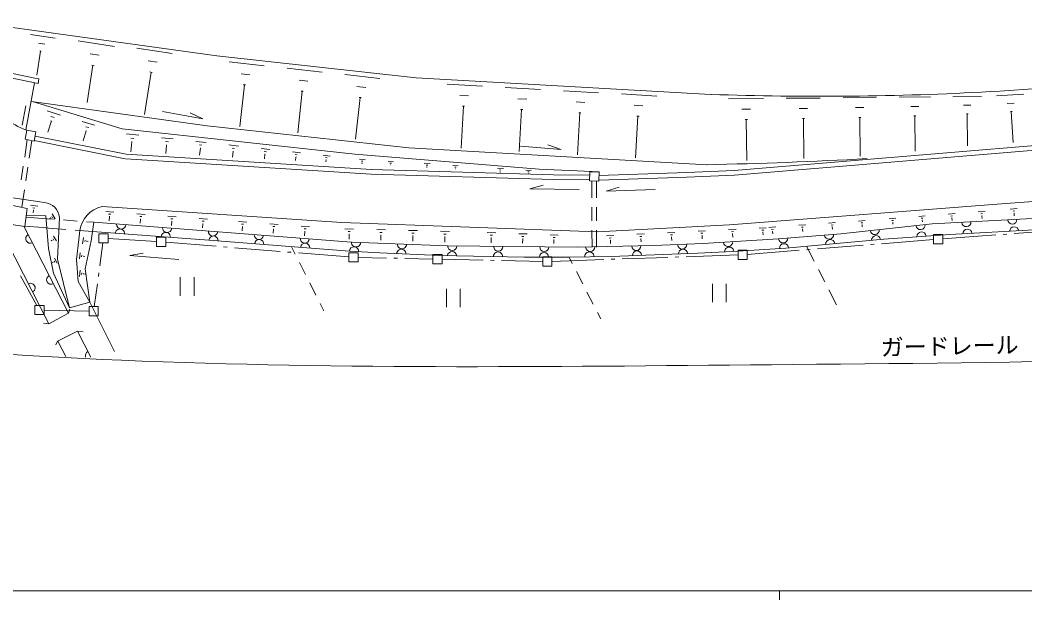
# Model space of a CAD drawing. Units: millimetres, scale not verified. Extents: x 40000 to 680000, y 20000 to 380000.
# Drawn here: x 285334 to 394715, y 204000 to 267145 of the extents above; entities that cross this region are included whole.
import ezdxf
from ezdxf.enums import TextEntityAlignment as Align

# ---------------------------------------------------------------- set-up
doc = ezdxf.new("R2010")
doc.units = ezdxf.units.MM
doc.header["$LTSCALE"] = 1000
for name, color, linetype, lineweight in [('M-BGD', 7, 'Continuous', 13), ('M-BMK-ROW', 30, 'Continuous', 13), ('M-STR-HTXT', 7, 'Continuous', 13), ('M-TTL-BAND', 7, 'Continuous', 13)]:
    doc.layers.add(name, color=color, linetype=linetype, lineweight=lineweight)
doc.styles.add('ＭＳ ゴシック', font='')
doc.styles.get('ＭＳ ゴシック').set_extended_font_data('MS Gothic')

msp = doc.modelspace()

# ---------------------------------------------------------------- linework, layer by layer
at = {"layer": 'M-BGD'}
for p, q in [((306732, 263247), (278600, 267145)), ((286472, 265582), (289146, 265161)), ((291670, 264890), (295595, 264269)), ((287553, 263769), (287142, 261145)), ((287343, 264620), (288014, 264520)), ((287473, 263779), (287643, 263749)), ((298029, 264099), (301895, 263498)), ((292951, 263478), (293933, 263328)), ((299291, 262717), (300262, 262556)), ((328464, 260862), (306732, 263247)), ((308084, 262596), (311900, 262175)), ((285360, 260635), (281364, 261436)), ((286952, 260835), (281424, 261937)), ((293262, 262226), (292620, 258170)), ((293142, 262246), (293382, 262206)), ((299591, 261475), (298880, 256878)), ((299471, 261495), (299721, 261455)), ((314393, 261904), (318209, 261483)), ((285360, 260635), (287293, 260234)), ((287363, 260765), (286952, 260835)), ((287293, 260234), (287363, 260765)), ((309396, 261294), (310347, 261183)), ((315695, 260602), (316647, 260492)), ((320693, 261213), (324508, 260792)), ((360542, 259046), (328464, 260862)), ((390948, 259344), (419251, 261225)), ((286912, 260314), (285970, 255186)), ((309746, 260092), (309245, 255545)), ((309626, 260102), (309866, 260082)), ((316046, 259400), (315555, 254853)), ((315925, 259420), (316166, 259390)), ((322005, 259911), (322956, 259810)), ((331819, 260170), (335655, 259960)), ((338149, 259809), (341975, 259599)), ((344478, 259458), (348304, 259238)), ((305680, 255635), (286581, 258281)), ((286802, 258251), (296446, 255306)), ((322355, 258719), (321854, 254172)), ((322235, 258729), (322475, 258699)), ((333191, 258948), (334153, 258888)), ((339521, 258587), (340482, 258527)), ((345850, 258226), (346802, 258166)), ((350808, 259097), (354634, 258876)), ((362465, 258555), (366261, 258595)), ((368735, 258625), (372440, 258655)), ((374914, 258685), (378539, 258714)), ((381013, 258744), (384428, 258774)), ((386852, 258804), (390007, 258834)), ((391619, 258884), (394604, 259084)), ((285950, 257810), (285550, 255687)), ((288274, 257249), (289716, 256808)), ((300853, 257178), (305209, 256407)), ((303847, 257048), (305209, 256407)), ((333612, 257766), (333351, 253210)), ((333492, 257776), (333722, 257766)), ((339931, 257405), (339671, 252849)), ((339811, 257415), (340052, 257405)), ((346141, 257054), (346381, 257044)), ((352170, 257865), (353131, 257815)), ((363897, 257434), (364849, 257444)), ((370137, 257523), (371058, 257533)), ((376286, 257613), (377187, 257623)), ((382305, 257733), (383156, 257743)), ((388044, 257872), (388835, 257872)), ((392791, 258062), (393542, 258112)), ((393131, 257191), (393321, 257201)), ((393231, 257191), (393451, 253816)), ((288734, 256168), (288364, 254946)), ((288684, 256648), (289045, 256538)), ((288694, 256178), (288784, 256148)), ((292099, 256097), (293441, 255686)), ((346261, 257044), (346000, 252488)), ((352590, 256693), (352330, 252127)), ((352470, 256693), (352710, 256683)), ((364268, 256302), (364508, 256302)), ((364388, 256302), (364428, 251855)), ((370497, 256422), (370727, 256422)), ((370607, 256422), (370657, 252085)), ((376636, 256531), (376857, 256531)), ((376747, 256531), (376786, 252315)), ((382635, 256711), (382846, 256711)), ((382746, 256711), (382785, 252885)), ((388354, 256931), (388544, 256931)), ((388444, 256931), (388484, 253466)), ((285880, 254175), (286070, 255156)), ((286070, 255156), (287052, 254966)), ((287052, 254966), (286861, 253974)), ((292530, 255086), (292199, 253994)), ((292480, 255536), (292820, 255436)), ((292480, 255096), (292570, 255066)), ((321774, 252550), (296446, 255306)), ((327633, 253230), (305680, 255635)), ((286120, 254125), (285832, 252219)), ((286861, 253974), (285880, 254175)), ((286611, 254024), (286323, 252124)), ((296776, 252041), (286871, 254024)), ((296876, 252531), (286962, 254515)), ((296917, 254755), (298249, 254604)), ((297377, 254294), (297708, 254264)), ((297497, 253873), (297377, 252802)), ((297457, 253883), (297537, 253873)), ((300742, 254334), (301984, 254204)), ((301173, 253913), (301483, 253873)), ((304458, 253933), (305600, 253803)), ((410257, 254696), (363056, 250774)), ((410297, 254195), (363096, 250273)), ((301283, 253523), (301183, 252611)), ((301243, 253523), (301323, 253513)), ((304848, 253542), (305129, 253512)), ((304959, 253182), (304868, 252421)), ((304918, 253192), (304989, 253182)), ((308073, 253542), (309115, 253422)), ((308424, 253182), (308684, 253151)), ((308524, 252861), (308454, 252230)), ((308494, 252861), (308554, 252851)), ((311588, 253151), (312520, 253051)), ((311909, 252831), (312139, 252811)), ((315004, 252780), (315845, 252690)), ((360111, 251385), (327633, 253230)), ((339801, 253419), (344217, 253059)), ((342795, 253569), (344217, 253059)), ((323546, 250366), (296846, 252031)), ((323576, 250867), (296876, 252531)), ((311989, 252540), (311939, 252050)), ((311959, 252540), (312019, 252540)), ((315284, 252500), (315494, 252470)), ((315364, 252230), (315324, 251869)), ((315344, 252240), (315394, 252230)), ((318319, 252420), (319070, 252339)), ((318579, 252169), (318759, 252149)), ((318619, 251939), (318669, 251929)), ((318649, 251929), (318619, 251699)), ((341854, 250926), (321774, 252550)), ((322264, 252009), (322905, 251959)), ((322485, 251798), (322645, 251788)), ((322535, 251598), (322575, 251598)), ((322555, 251598), (322545, 251508)), ((325399, 251758), (325980, 251708)), ((329315, 251578), (329956, 251527)), ((285682, 251231), (285457, 249748)), ((286173, 251136), (285947, 249653)), ((343396, 250284), (323576, 250867)), ((325599, 251568), (325750, 251548)), ((325639, 251388), (325679, 251377)), ((329545, 251357), (329706, 251347)), ((329585, 251167), (329625, 251157)), ((329605, 251167), (329595, 251077)), ((332450, 251317), (333031, 251277)), ((332650, 251127), (332800, 251117)), ((332690, 250946), (332730, 250946)), ((332710, 250946), (332710, 250936)), ((337297, 251036), (337938, 250986)), ((337517, 250826), (337677, 250816)), ((337567, 250625), (337607, 250625)), ((337587, 250625), (337577, 250535)), ((340382, 250805), (340972, 250765)), ((340592, 250615), (340742, 250605)), ((347612, 250665), (341854, 250926)), ((347322, 249633), (347352, 250635)), ((347352, 250635), (348353, 250605)), ((348353, 250605), (348323, 249613)), ((357898, 250534), (348343, 250224)), ((363056, 250774), (357898, 250534)), ((343386, 249784), (323566, 250366)), ((340632, 250435), (340672, 250435)), ((340652, 250435), (340652, 250425)), ((347302, 249753), (343386, 249784)), ((347302, 250254), (343396, 250284)), ((348323, 249613), (347322, 249633)), ((347572, 249623), (347577, 247773)), ((348073, 249613), (348078, 247773)), ((357908, 250033), (348363, 249723)), ((363076, 250273), (357918, 250033)), ((285797, 248664), (285509, 246764)), ((340822, 248782), (342274, 249153)), ((340822, 248782), (346180, 248712)), ((349114, 248511), (350547, 248952)), ((349114, 248511), (354472, 248701)), ((282484, 247365), (286090, 246643)), ((284307, 247825), (287993, 247284)), ((400461, 247706), (392650, 247176)), ((286090, 246643), (285859, 244681)), ((286460, 246984), (287272, 246874)), ((286731, 246693), (286941, 246673)), ((286801, 246443), (286761, 246143)), ((286781, 246443), (286831, 246433)), ((320361, 245108), (294252, 246843)), ((294663, 246302), (295554, 246242)), ((347580, 246773), (347584, 245273)), ((348081, 246773), (348085, 245273)), ((362554, 244835), (392650, 247176)), ((389615, 246265), (390396, 246325)), ((393100, 246545), (393881, 246615)), ((393421, 246345), (393611, 246355)), ((393511, 246114), (393561, 246114)), ((393531, 246114), (393561, 245814)), ((285859, 244681), (282254, 245182)), ((282815, 245111), (288472, 234084)), ((286040, 245682), (285979, 245692)), ((288143, 245822), (285990, 245852)), ((287321, 245582), (286040, 245682)), ((288263, 245512), (287321, 245582)), ((288143, 245822), (288443, 242257)), ((288263, 245512), (289062, 245450)), ((288663, 245592), (288583, 245542)), ((288653, 245612), (288674, 245572)), ((288784, 245752), (288864, 245622)), ((288834, 246042), (289144, 245512)), ((289635, 245662), (289414, 241115)), ((290059, 245374), (291554, 245259)), ((292552, 245182), (293350, 245121)), ((293060, 243108), (293350, 245121)), ((293350, 245121), (321402, 242965)), ((294973, 246012), (295203, 246002)), ((295063, 245741), (295033, 245291)), ((295043, 245741), (295093, 245741)), ((298048, 246052), (298939, 245981)), ((298368, 245761), (298588, 245741)), ((298458, 245481), (298418, 245030)), ((298428, 245481), (298478, 245481)), ((301433, 245791), (302334, 245731)), ((301753, 245501), (301973, 245490)), ((301813, 245230), (301873, 245220)), ((301843, 245230), (301813, 244779)), ((304828, 245540), (305719, 245470)), ((305138, 245250), (305369, 245230)), ((309124, 245220), (310026, 245149)), ((320361, 245108), (348163, 244085)), ((373351, 245024), (374092, 245084)), ((376585, 245264), (377317, 245314)), ((376876, 245064), (377056, 245074)), ((379950, 245504), (380662, 245565)), ((380231, 245314), (380411, 245334)), ((380321, 245104), (380361, 245114)), ((380341, 245104), (380351, 244914)), ((383155, 245765), (383866, 245815)), ((383436, 245564), (383616, 245584)), ((383526, 245364), (383566, 245364)), ((383546, 245364), (383556, 245174)), ((384607, 244953), (395534, 245533)), ((386360, 246015), (387111, 246065)), ((386661, 245804), (386841, 245824)), ((386751, 245594), (386791, 245594)), ((386771, 245594), (386791, 245334)), ((389925, 246055), (390116, 246065)), ((390016, 245824), (390066, 245824)), ((390036, 245824), (390066, 245524)), ((285749, 244701), (290596, 235216)), ((287832, 244540), (285859, 244691)), ((288433, 244500), (287832, 244540)), ((288433, 244500), (290323, 244353)), ((291320, 244276), (293210, 244129)), ((291828, 244239), (291718, 243248)), ((293210, 244129), (305879, 243177)), ((305238, 244969), (305198, 244519)), ((305208, 244969), (305258, 244969)), ((309445, 244919), (309665, 244909)), ((309505, 244649), (309565, 244639)), ((309535, 244649), (309505, 244188)), ((312519, 244969), (313421, 244899)), ((312840, 244668), (313070, 244648)), ((312930, 244388), (312900, 243927)), ((312910, 244388), (312960, 244388)), ((315924, 244718), (316836, 244648)), ((316245, 244418), (316475, 244398)), ((316305, 244137), (316365, 244137)), ((316335, 244137), (316305, 243657)), ((320691, 244407), (321633, 244387)), ((321042, 244117), (321272, 244107)), ((324157, 244327), (325118, 244297)), ((324507, 244027), (324748, 244017)), ((327622, 244237), (328593, 244217)), ((327982, 243936), (328223, 243926)), ((331097, 244156), (332079, 244126)), ((336165, 244016), (337126, 243986)), ((347587, 244273), (347592, 242422)), ((348087, 244273), (348092, 242432)), ((348163, 244085), (362554, 244835)), ((355804, 243984), (356625, 244024)), ((359129, 244154), (359950, 244194)), ((359450, 243924), (359660, 243934)), ((362454, 244324), (363275, 244364)), ((362775, 244094), (362985, 244104)), ((365779, 244494), (366560, 244534)), ((366090, 244274), (366280, 244284)), ((366170, 244043), (366220, 244053)), ((366190, 244043), (366210, 243763)), ((366841, 244554), (367602, 244614)), ((367141, 244344), (367331, 244364)), ((367231, 244123), (367281, 244123)), ((367251, 244123), (367271, 243853)), ((370106, 244794), (370857, 244844)), ((370396, 244584), (370586, 244604)), ((370486, 244363), (370536, 244374)), ((370516, 244363), (370526, 244113)), ((373641, 244824), (373831, 244844)), ((373731, 244614), (373781, 244614)), ((373751, 244614), (373771, 244373)), ((374662, 243882), (384607, 244953)), ((376956, 244854), (377006, 244854)), ((376986, 244854), (376996, 244643)), ((386530, 243801), (395714, 244311)), ((288804, 243168), (288723, 243118)), ((288794, 243178), (288814, 243148)), ((288924, 243328), (289004, 243188)), ((288974, 243619), (289284, 243088)), ((291718, 243248), (291477, 241065)), ((292138, 242787), (292229, 243458)), ((292369, 243018), (292399, 243178)), ((293060, 243108), (292409, 240063)), ((292579, 243048), (292589, 243088)), ((292579, 243068), (292739, 243048)), ((305879, 243177), (321182, 241984)), ((321122, 243827), (321182, 243827)), ((321152, 243827), (321142, 243286)), ((321402, 242965), (331878, 242544)), ((324587, 243736), (324647, 243726)), ((324617, 243736), (324607, 243175)), ((328062, 243646), (328123, 243636)), ((328093, 243646), (328082, 243075)), ((331458, 243846), (331708, 243846)), ((331548, 243555), (331608, 243545)), ((331578, 243555), (331558, 242974)), ((336515, 243715), (336756, 243705)), ((336595, 243425), (336655, 243425)), ((336625, 243425), (336605, 242904)), ((339620, 243885), (340531, 243855)), ((339950, 243595), (340181, 243595)), ((340020, 243324), (340080, 243324)), ((340050, 243324), (340040, 242854)), ((343025, 243755), (343906, 243725)), ((343345, 243484), (343566, 243474)), ((343415, 243214), (343476, 243214)), ((343446, 243214), (343425, 242803)), ((349154, 243644), (349975, 243684)), ((349475, 243404), (349685, 243414)), ((349565, 243163), (349615, 243163)), ((349595, 243163), (349605, 242813)), ((352479, 243814), (353300, 243854)), ((352800, 243584), (353010, 243594)), ((352890, 243333), (352940, 243333)), ((352920, 243333), (352940, 242983)), ((356125, 243754), (356335, 243764)), ((356215, 243503), (356265, 243513)), ((356245, 243513), (356265, 243153)), ((359540, 243683), (359590, 243683)), ((359570, 243683), (359590, 243323)), ((359680, 242802), (367902, 243332)), ((362865, 243853), (362915, 243853)), ((362895, 243853), (362915, 243503)), ((367902, 243332), (374662, 243882)), ((368673, 242311), (379369, 243301)), ((379369, 243301), (386530, 243801)), ((288443, 242257), (288984, 239573)), ((291788, 241145), (291868, 241816)), ((297266, 241505), (298748, 241775)), ((314883, 242465), (315289, 241656)), ((321182, 241984), (324497, 241793)), ((324497, 241793), (331007, 241502)), ((331878, 242544), (345989, 242412)), ((345989, 242412), (354272, 242592)), ((349675, 241411), (359119, 241750)), ((354272, 242592), (359680, 242802)), ((359119, 241750), (362875, 241940)), ((362875, 241940), (368673, 242311)), ((371783, 240874), (370947, 242511)), ((288913, 240754), (288823, 240694)), ((288903, 240764), (288924, 240734)), ((289034, 240905), (289104, 240774)), ((289074, 241205), (289384, 240674)), ((289414, 241115), (290696, 235797)), ((291477, 241065), (291657, 238661)), ((292018, 241375), (292038, 241535)), ((292229, 241405), (292229, 241445)), ((292229, 241425), (292389, 241405)), ((297266, 241505), (302614, 241084)), ((315738, 240762), (316411, 239421)), ((331007, 241502), (340211, 241341)), ((340211, 241341), (345088, 241341)), ((345088, 241341), (349675, 241411)), ((345447, 240640), (345088, 241341)), ((288984, 239573), (290696, 235797)), ((291798, 239232), (291878, 239893)), ((292028, 239452), (292048, 239622)), ((292409, 240063), (292919, 236428)), ((346587, 238416), (345903, 239751)), ((372920, 238648), (372238, 239984)), ((291657, 238661), (292919, 236428)), ((292238, 239492), (292238, 239532)), ((292238, 239512), (292399, 239492)), ((302774, 239131), (302774, 237128)), ((304276, 239131), (304276, 237128)), ((316859, 238528), (317532, 237187)), ((331738, 237887), (331737, 235884)), ((333240, 237887), (333240, 235884)), ((347727, 236191), (347043, 237526)), ((360701, 238435), (360701, 236432)), ((362203, 238435), (362203, 236432)), ((374211, 236121), (373375, 237757)), ((292919, 236428), (290696, 235797)), ((292919, 236428), (295623, 231069)), ((317981, 236294), (318387, 235484)), ((290596, 235216), (288472, 234084)), ((290756, 235677), (290596, 235216)), ((348542, 234601), (348184, 235301)), ((288472, 234084), (287891, 234155)), ((289404, 232171), (291587, 233273)), ((291587, 233273), (292198, 233203)), ((291587, 233273), (293019, 230439)), ((289233, 231791), (289404, 232171)), ((289444, 232192), (290315, 230499))]:
    msp.add_line(p, q, dxfattribs=at)
for centre, radius, start, end in [((372397, 598515), 339670, 268.00042, 273.13085), ((288124, 261646), 6800, 205.48585, 252.43136), ((349315, 769814), 518528, 271.19246, 273.11968), ((287832, 245482), 1803, 5.51044, 84.87037), ((294883, 243819), 3075, 101.66075, 172.24943), ((388343, 245153), 501, 183.04348, 3.04348), ((393341, 245423), 501, 183.04348, 3.04348), ((296205, 243899), 501, 355.68934, 175.68934), ((296345, 244890), 501, 175.61053, 355.61053), ((301192, 243528), 501, 355.68934, 175.68934), ((301342, 244509), 501, 175.61053, 355.61053), ((306330, 244128), 501, 175.61053, 355.61053), ((378368, 244283), 501, 186.1431, 6.1431), ((383346, 244823), 501, 186.1431, 6.1431), ((383456, 243581), 501, 3.96455, 183.96455), ((388453, 243871), 501, 6.52524, 179.81157), ((393551, 244131), 501, 9.38161, 176.9552), ((286450, 243338), 501, 117.05528, 297.05528), ((306380, 243137), 501, 355.53517, 175.53517), ((311327, 243747), 501, 175.61053, 355.61053), ((311367, 242746), 501, 355.53517, 175.53517), ((316315, 243356), 501, 175.61053, 355.61053), ((316365, 242355), 501, 355.53517, 175.53517), ((321903, 242945), 501, 177.68293, 357.68293), ((362404, 242982), 501, 183.69276, 3.69276), ((368393, 243372), 501, 184.65295, 4.65295), ((373390, 243782), 501, 184.65295, 4.65295), ((373531, 242741), 501, 7.9208, 182.71976), ((378518, 243171), 501, 11.50908, 179.13148), ((321683, 241954), 501, 356.77892, 176.77892), ((326840, 241693), 501, 357.06742, 177.89796), ((326911, 242744), 501, 177.68293, 357.68293), ((332359, 241442), 501, 3.52202, 174.39713), ((332379, 242544), 501, 179.45248, 359.45248), ((337356, 241392), 501, 358.95957, 178.95957), ((337386, 242493), 501, 179.45248, 359.45248), ((342364, 241331), 501, 1.75407, 178.63476), ((342394, 242443), 501, 179.45248, 359.45248), ((347301, 241391), 501, 359.12868, 182.61023), ((347401, 242442), 501, 181.2481, 1.2481), ((352409, 242552), 501, 181.2481, 1.2481), ((352489, 241511), 501, 2.08137, 182.08137), ((357406, 242712), 501, 182.24908, 2.24908), ((357496, 241690), 501, 2.08137, 182.08137), ((362524, 241930), 501, 2.97361, 183.06503), ((368493, 242291), 501, 3.59189, 183.59189), ((286470, 237980), 501, 297.17848, 117.17848), ((288723, 238872), 501, 117.05528, 297.05528), ((292939, 230589), 501, 116.74908, 195.94657)]:
    msp.add_arc(centre, radius, start, end, dxfattribs=at)
at = {"layer": 'M-BMK-ROW'}
for p, q in [((398523, 244253), (393536, 243889)), ((293921, 242877), (293921, 243879)), ((293921, 243879), (294923, 243879)), ((294923, 242877), (293921, 242877)), ((294352, 242877), (294015, 240398)), ((294923, 243879), (294923, 242877)), ((300181, 243017), (294923, 243348)), ((300181, 242486), (300181, 243488)), ((300181, 243488), (301182, 243488)), ((301182, 243488), (301182, 242486)), ((306671, 242508), (301182, 242947)), ((384768, 243241), (379113, 242792)), ((384767, 242780), (384768, 243782)), ((384768, 243782), (385769, 243781)), ((385769, 243781), (385769, 242780)), ((391541, 243743), (385769, 243321)), ((392738, 243830), (392339, 243801)), ((301182, 242486), (300181, 242486)), ((307867, 242413), (307469, 242444)), ((313649, 241951), (308665, 242349)), ((314845, 241855), (314446, 241887)), ((321132, 241353), (315643, 241791)), ((321132, 240812), (321132, 241813)), ((321132, 241813), (322133, 241813)), ((322133, 241813), (322133, 240812)), ((363485, 241089), (363485, 242091)), ((363485, 242091), (364487, 242091)), ((364487, 242091), (364487, 241089)), ((370141, 242079), (364487, 241630)), ((371338, 242174), (370939, 242142)), ((377119, 242633), (372135, 242237)), ((378316, 242728), (377917, 242697)), ((385769, 242780), (384767, 242780)), ((322133, 240812), (321132, 240812)), ((325205, 241234), (322133, 241303)), ((326404, 241208), (326005, 241217)), ((330276, 241122), (327204, 241190)), ((330276, 240611), (330276, 241612)), ((330276, 241612), (331277, 241612)), ((331277, 241612), (331277, 240611)), ((335756, 241003), (331277, 241102)), ((336955, 240977), (336555, 240985)), ((342234, 240860), (337755, 240959)), ((342233, 240350), (342234, 241351)), ((342234, 241351), (343235, 241351)), ((343235, 241351), (343235, 240350)), ((348863, 241065), (343235, 240870)), ((350062, 241106), (349662, 241092)), ((355859, 241306), (350862, 241134)), ((357058, 241348), (356658, 241334)), ((363485, 241570), (357858, 241375)), ((364487, 241089), (363485, 241089)), ((293908, 239605), (293854, 239209)), ((331277, 240611), (330276, 240611)), ((343235, 240350), (342233, 240350)), ((287171, 236067), (285378, 239290)), ((293746, 238416), (293410, 235937)), ((286940, 235066), (286940, 236068)), ((286940, 236068), (287942, 236067)), ((287942, 236067), (287942, 235066)), ((292839, 235446), (287942, 235557)), ((292839, 234935), (292839, 235937)), ((292839, 235937), (293841, 235937)), ((293841, 235937), (293840, 234935)), ((287942, 235066), (286940, 235066)), ((293840, 234935), (292839, 234935))]:
    msp.add_line(p, q, dxfattribs=at)
at = {"layer": 'M-STR-HTXT'}
msp.add_open_spline([(164557, 247194), (186555, 243185), (208553, 239176), (230708, 236123), (252485, 233124), (274414, 231048), (296358, 230108), (320673, 229067), (345006, 229419), (369404, 229640), (397388, 229894), (425456, 229975), (453084, 233795), (463762, 235271), (474373, 237305), (484985, 239340)], degree=3, knots=[0, 0, 0, 0, 1, 1, 1, 2, 2, 2, 3, 3, 3, 4, 4, 4, 5, 5, 5, 5], dxfattribs=at)
at = {"layer": 'M-TTL-BAND'}
for p, q in [((40000, 205000), (579000, 205000)), ((368000, 205000), (368000, 204000))]:
    msp.add_line(p, q, dxfattribs=at)

# ---------------------------------------------------------------- texts
at = {"layer": 'M-STR-HTXT', "style": 'ＭＳ ゴシック'}
msp.add_text('ガードレール', height=1833, rotation=1.132, dxfattribs=at).set_placement((379054, 230028), align=Align.BOTTOM_LEFT)

doc.saveas('drawing.dxf')
